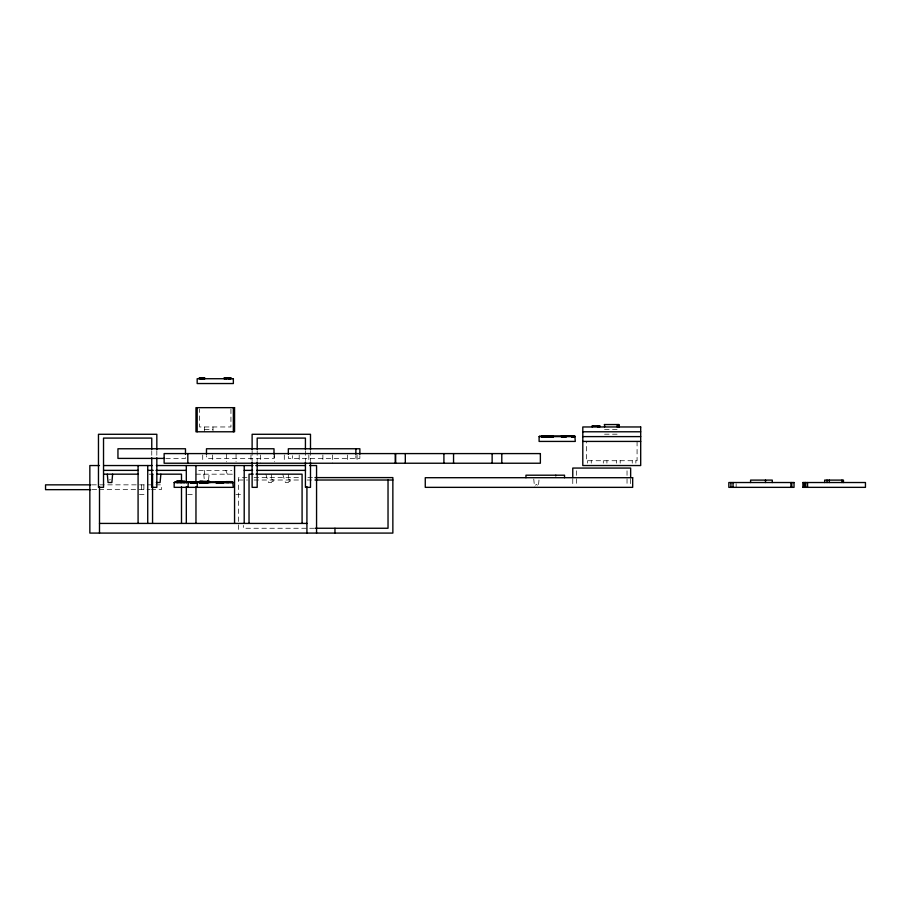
<?xml version="1.0" encoding="UTF-8"?>
<svg xmlns="http://www.w3.org/2000/svg" width="911" height="911" viewBox="0 0 911 911"><rect width="100%" height="100%" fill="white"/><g stroke="black" fill="none" stroke-linecap="round" stroke-linejoin="round"><path stroke-width="0.68" stroke-dasharray="4.55 3.42" d="M208.596 479.744L209.097 474.175M538.572 484.561L539.084 478.992M535.429 485.187L536.42 484.424L537.41 485.187M109.24 479.903L110.482 479.744M204.542 429.366L212.98 429.366M604.562 429.366L619.161 429.366M604.562 434.194L619.207 434.194M165.779 458.404L185.48 458.404L185.48 455.648M198.723 470.372L231.804 470.372M149.108 474.175L154.619 474.175M195.967 474.175L234.56 474.175M246.995 477.603L238.5 477.603L238.5 531.682M254.078 477.603L300.801 477.603M307.884 477.603L314.967 477.603M271.569 479.596L273.095 479.596L273.095 481.657L271.569 481.657M288.457 479.596L289.971 479.596L289.971 481.657L288.457 481.657M238.5 480.017L247.576 480.017M254.078 480.017L300.801 480.017M307.166 480.017L314.967 480.017M91.817 484.846L154.483 484.846M155.849 484.846L161.315 484.846L161.315 489.662L151.431 489.662M92.136 489.662L97.784 489.662M99.197 489.662L150.019 489.662M139.463 494.491L146.352 494.491M187.7 494.491L194.59 494.491M235.938 494.491L242.827 494.491M314.249 528.255L243.317 528.255L243.317 525.419M227.329 474.175L225.814 470.372M282.695 474.175L285.416 482.523L288.457 482.523L288.457 474.175M265.807 474.175L268.529 482.523L271.569 482.523L271.569 474.175M533.766 478.992L534.518 487.351M203.779 474.175L204.542 482.523M736.145 483.73L736.145 487.351M637.074 441.425L637.074 460.727L586.422 460.727L586.422 441.425M635.867 460.727L635.867 463.141M632.245 460.727L632.245 463.141M630.651 479.084L630.651 484.595M627.03 470.816L627.03 484.595M620.186 460.727L620.186 463.141M616.576 460.727L616.576 463.141M606.92 460.727L606.92 463.141M603.31 460.727L603.31 463.141M591.25 460.727L591.25 463.141M587.629 460.727L587.629 463.141M576.378 470.816L576.378 484.595M572.768 479.084L572.768 484.595M359.868 455.648L359.868 458.404L288.331 458.404L288.331 455.648M357.078 454.965L357.078 461.854M355.871 455.648L355.871 458.404M347.433 454.965L347.433 461.854M332.526 454.965L332.526 463.232M322.881 454.965L322.881 461.854M310.492 450.751L310.492 460.818M308.84 454.965L308.84 461.854M305.424 450.751L305.424 460.602M299.195 454.965L299.195 461.854M292.34 455.648L292.34 458.404M284.289 454.965L284.289 461.854M274.644 453.587L274.644 461.854M274.006 455.648L274.006 458.404L206.478 458.404L206.478 455.648M260.603 454.965L260.603 463.232M257.187 450.751L257.187 460.602M252.119 450.751L252.119 460.818M250.958 454.965L250.958 461.854M236.051 453.587L236.051 461.854M230.939 409.039L230.939 426.963L199.589 426.963L199.589 409.039M226.406 453.587L226.406 461.854M212.98 426.963L212.98 431.78M212.365 454.965L212.365 461.854M204.542 426.963L204.542 431.78M204.542 470.372L204.542 474.175M202.72 454.965L202.72 461.854M156.829 450.751L156.829 456.627M151.761 450.751L151.761 456.388M143.892 484.846L143.892 489.662M141.478 484.846L141.478 489.662"/><path stroke-width="1.37" d="M181.152 482.523L181.175 481.475M194.931 482.932L194.954 481.873M204.041 482.83L204.075 481.771L204.349 482.523M547.705 437.007L547.727 435.948M112.622 474.175L111.871 482.523L108.067 482.523L107.304 474.175M160.86 474.175L160.097 482.523L156.305 482.523M181.528 481.919L232.806 481.919L233.239 487.351L174.16 487.351L174.16 482.523L177.36 481.919M174.764 482.523L175.185 481.919M188.372 481.919L187.951 487.351M188.554 482.523L188.976 481.919M197.482 481.919L197.061 487.351M197.664 482.523L198.086 481.919M541.521 435.948L574.864 436.005L575.285 441.425L539.107 441.425L539.107 436.608L540.143 436.005L539.711 436.608M604.335 424.549L618.933 424.549L618.933 426.963M592.287 425.756L599.711 425.756L599.689 426.963L599.632 425.756M582.801 431.78L640.695 431.78M539.107 436.608L575.285 436.608M582.801 436.608L640.695 436.608M582.801 441.425L640.695 441.425M164.379 458.404L117.952 458.404L117.952 448.759L185.48 448.759L185.48 454.27M99.493 465.544L89.847 465.544L89.847 533.083L392.857 533.083L392.857 477.603L314.967 477.603M103.763 465.544L152.194 465.544M156.328 465.544L252.928 465.544M255.763 465.544L305.492 465.544M309.672 465.544L316.561 465.544L316.561 533.083M103.626 470.372L138.085 470.372M147.73 470.372L153.242 470.372M155.997 470.372L186.322 470.372M244.205 470.372L252.563 470.372M256.743 470.372L305.515 470.372M103.626 474.175L138.085 474.175M156.692 474.175L181.494 474.175L181.494 481.202M253.212 474.175L249.033 474.175L249.033 523.426M256.014 474.175L302.088 474.175L302.088 523.426M314.967 480.017L392.857 480.017M176.575 481.475L185.081 481.475L185.081 482.523M195.922 481.725L190.365 481.725L190.353 482.932L197.163 482.932L197.163 481.873M174.16 482.523L233.239 482.523M802.887 482.523L865.45 482.523L865.45 487.351L802.887 487.351M204.292 482.523L204.292 481.623L199.395 481.623L199.395 482.83L207.981 482.83L208.118 481.315M90.69 484.846L45.55 484.846L45.55 489.662L90.724 489.662M99.493 523.426L306.916 523.426M315.229 528.255L388.029 528.255L388.029 480.017M574.26 436.005L574.682 436.608M232.203 481.919L232.635 482.523M223.696 481.919L224.129 482.523M223.093 481.919L223.525 482.523M209.917 481.919L210.339 482.523M209.314 481.919L209.735 482.523M226.247 482.523L226.509 481.771M843.449 482.523L843.449 480.108L824.649 480.108L824.66 482.523M841.969 480.108L841.969 482.523M829.329 480.108L829.329 482.523M827.029 480.108L827.029 482.523M807.567 482.523L807.567 487.351M805.734 482.523L805.734 487.351M805.278 482.523L805.278 487.351M804.994 482.523L804.994 487.351M803.855 482.523L803.855 487.351M802.91 482.523L802.91 487.351M791.796 482.523L791.796 487.351M790.93 482.523L790.93 487.351M772.277 482.523L772.277 480.108L750.584 480.108L750.584 482.523M765.513 480.108L765.513 482.523M733.048 482.523L733.048 487.351M730.918 482.523L730.918 487.351M630.651 477.706L630.651 468.06L572.768 468.06L572.768 477.706M618.694 424.549L618.694 426.963M617.214 424.549L617.214 426.963M604.562 424.549L604.562 426.963M599.381 425.756L599.381 426.963M599.199 425.756L599.199 426.963M598.573 425.756L598.573 426.963M597.639 425.756L597.639 426.963M592.469 426.963L592.469 425.756L592.287 426.963M574.135 437.007L574.203 435.8L565.72 435.8L565.777 437.007M573.919 435.8L573.919 437.007M573.531 435.8L573.509 437.007L573.361 435.8M572.848 435.8L572.848 437.007M572.37 437.007L572.427 435.8L572.165 437.007M572.074 435.8L572.074 437.007M571.789 435.8L571.789 437.007L571.652 435.8M566.13 435.948L566.13 437.007M565.196 435.948L565.139 437.007L565.036 435.948M564.399 435.948L564.421 437.007M564.535 477.728L564.535 475.2L525.954 475.2L525.954 477.728M564.103 435.948L564.103 437.007M563.693 435.948L563.693 437.007M563.602 435.948L563.556 437.007M563.317 435.948L563.317 437.007M563.066 435.948L563.066 437.007M563.032 435.948L562.93 437.007M562.782 435.948L562.691 437.007M562.577 435.948L562.543 437.007M562.406 435.948L562.406 437.007M562.121 435.948L562.121 437.007M561.985 435.948L561.985 437.007M561.802 435.948L561.802 437.007M561.654 435.948L561.563 437.007M561.381 435.948L561.449 437.007M555.79 475.2L555.79 475.952M553.011 437.007L553.011 435.948L552.829 437.007M552.738 435.948L552.738 437.007M552.601 435.948L552.419 437.007M552.282 435.948L552.282 437.007M551.998 437.007L551.861 435.948L551.702 437.007M551.622 435.948L551.462 437.007M551.36 435.948L551.337 437.007M551.087 435.948L551.087 437.007M550.711 435.948L550.848 437.007M550.301 435.948L550.301 437.007M549.982 435.948L549.993 437.007M549.196 435.948L549.356 437.007M548.263 435.948L548.263 437.007M548.103 437.007L548.194 435.8L541.533 435.8L541.578 437.007M547.34 435.948L547.34 437.007M547.226 435.8L547.226 437.007M546.93 435.948L547.01 437.007M546.725 435.948L546.725 437.007M546.349 435.8L546.509 437.007M546.179 435.8L546.247 437.007M545.974 435.8L545.974 437.007M545.826 435.948L545.905 437.007M545.712 435.8L545.712 437.007M545.416 435.8L545.416 437.007M545.199 435.948L545.199 437.007M544.96 435.948L544.892 437.007M544.71 435.8L544.71 437.007M544.368 435.948L544.368 437.007M544.163 435.948L544.197 437.007M543.969 435.948L543.969 437.007M543.628 435.948L543.628 437.007M543.457 435.948L543.4 437.007M543.286 435.948L543.286 437.007M543.002 435.948L543.002 437.007M542.876 435.948L542.854 437.007M542.705 435.948L542.705 437.007M542.387 435.948L542.478 437.007M542.056 435.948L542.011 437.007M541.76 435.948L541.738 437.007M501.79 453.587L501.79 463.232M492.134 453.587L492.134 463.232M453.553 453.587L453.553 463.232M443.908 453.587L443.908 463.232M405.315 453.587L405.315 463.232M395.67 453.587L395.67 463.232M395.237 453.587L395.237 463.232M359.868 454.27L359.868 448.759L288.331 448.759L288.331 454.27M355.871 448.759L355.871 454.27M334.963 528.255L334.963 533.083M310.492 449.647L310.492 434.285L252.119 434.285L252.119 449.647M310.492 462.014L310.492 487.351L305.424 487.351L305.424 462.014M306.916 486.656L306.916 533.083M305.424 449.351L305.424 438.089L257.187 438.089L257.187 449.351M274.006 454.27L274.006 448.759L206.478 448.759L206.478 454.27M257.187 462.014L257.187 487.351L252.119 487.351L252.119 462.014M244.205 465.544L244.205 523.426M234.56 465.544L234.56 523.426M233.353 407.661L233.353 431.78M232.134 482.523L232.157 481.623L225.996 481.623L225.996 482.523M231.941 481.623L231.941 482.523M231.667 481.623L231.667 482.523M231.622 481.623L231.645 482.523M231.235 378.725L231.235 377.917L224.015 377.917L224.038 378.725M231.166 481.623L231.269 482.523M230.825 481.623L230.825 482.523M230.608 481.623L230.665 482.523M230.403 377.917L230.403 378.725M230.403 481.623L230.46 482.523M230.278 377.917L230.278 378.725M230.176 481.623L230.187 482.523L230.005 481.623M229.891 481.623L229.823 482.523M229.663 377.917L229.663 378.725M229.652 481.623L229.731 482.523M229.458 481.623L229.014 482.523M229.378 377.917L229.378 378.725M229.048 377.917L229.116 378.725M228.843 377.917L228.843 378.725M228.855 481.623L228.957 482.523M228.809 377.917L228.809 378.725M228.707 481.623L228.718 482.523M228.547 377.917L228.57 378.725M228.513 482.523L228.513 481.623L228.331 482.523M228.388 377.917L228.388 378.725M228.206 377.917L228.206 378.725M227.864 481.623L227.796 482.523M227.556 481.623L227.636 482.523M227.306 377.917L227.306 378.725M227.42 481.623L227.317 482.523M227.294 481.623L227.135 482.523M226.976 481.771L226.976 482.523M226.475 377.917L226.475 378.725M226.179 378.725L226.179 377.917L226.099 378.725M225.951 481.771L225.917 482.523M225.575 377.917L225.575 378.725M225.564 481.771L225.575 482.523M225.142 481.771L225.097 482.523L225.017 481.771M224.732 377.917L224.732 378.725M224.618 377.917L224.618 378.725M224.55 481.771L224.561 482.523M224.322 481.771L224.322 482.523M223.924 481.771L223.958 482.523M223.742 481.771L223.742 482.523M223.559 482.523L223.537 481.771L223.343 482.523M223.286 481.771L223.172 482.523M222.979 482.932L223.013 481.725L215.964 481.725L215.964 482.932M222.796 481.725L222.796 482.932M222.614 481.771L222.614 482.523M222.478 481.725L222.443 482.932M222.341 481.725L222.341 482.932M221.908 481.725L221.908 482.932M221.51 481.725L221.567 482.932M221.259 481.725L221.259 482.932M220.917 481.725L220.986 482.932M220.713 481.725L220.713 482.932M220.576 482.932L220.473 481.725L220.416 482.932M220.109 481.725L220.166 482.932M219.915 481.725L220.041 482.932M219.824 481.725L219.824 482.932M219.642 481.725L219.562 482.932M219.437 481.725L219.357 482.932M219.164 481.725L219.244 482.932M219.084 481.725L219.084 482.932M218.936 481.725L218.822 482.932L218.742 481.725M218.503 482.932L218.401 481.725L218.378 482.932M218.105 481.725L218.139 482.932M217.98 481.725L217.934 482.932M217.706 481.725L217.74 482.932M217.444 481.725L217.467 482.932M217.399 481.725L217.399 482.932M216.898 481.725L216.898 482.932M216.772 481.725L216.772 482.932M209.2 482.523L209.223 481.315L202.174 481.315L202.196 482.523M209.018 481.315L209.018 482.523M208.676 481.315L208.642 482.523M207.776 481.315L207.845 482.83M207.708 481.315L207.674 482.83M207.48 481.315L207.435 482.83M207.23 481.771L207.23 482.523M207.127 481.771L207.127 482.83M206.831 481.771L206.945 482.523M206.74 481.771L206.74 482.83M206.558 481.771L206.558 482.523M206.273 481.771L206.273 482.83M205.977 481.771L205.977 482.523M205.749 481.771L205.738 482.83M205.271 481.771L205.203 482.83M204.793 378.828L204.793 377.917L199.224 377.917L199.224 378.828M204.736 481.771L204.736 482.83M204.394 481.771L204.349 482.83M204.246 377.917L204.246 378.828M203.905 377.917L203.905 378.828M203.779 481.771L203.779 482.83M203.324 481.771L203.324 482.83M203.085 377.917L203.085 378.828M203.051 481.623L203.164 482.523M202.834 481.623L202.891 482.523M202.72 482.83L202.663 481.475L199.418 481.475L199.475 482.83M202.515 481.623L202.447 482.523M202.413 481.623L202.288 482.523M202.196 377.917L202.196 378.828M201.935 481.623L202.014 482.83M201.866 377.917L201.843 378.828M201.775 481.623L201.866 482.523M201.616 377.917L201.616 378.828M201.661 481.475L201.57 482.523M201.399 377.917L201.365 378.828M201.422 481.475L201.422 482.83M201.297 377.917L201.297 378.828M201.115 481.475L201.285 482.523M201.046 377.917L201.046 378.828M201.058 481.475L201.035 482.523M200.841 481.475L200.91 482.83M200.636 481.475L200.568 482.523M200.443 481.475L200.466 482.83M200.306 481.475L200.238 482.523M200.158 377.917L200.033 378.828M199.987 481.623L200.113 482.83M199.851 481.475L199.873 482.83M199.725 481.475L199.703 482.83M197.175 407.661L197.175 431.78M196.628 481.873L196.628 482.932M196.093 481.873L196.093 482.932M195.967 465.544L195.922 482.932M195.967 486.725L195.967 523.426M195.614 481.873L195.614 482.932M195.239 481.873L195.239 482.932M195.113 481.725L195.113 482.932M194.988 481.725L194.988 482.932M194.669 481.873L194.669 482.932M194.237 481.725L194.214 482.932M194.066 481.725L194.066 482.932M193.849 482.932L193.747 481.725L193.61 482.932M193.428 481.725L193.428 482.932M193.143 481.725L193.143 482.932M193.007 481.725L193.086 482.932M192.904 481.873L192.904 482.932M192.642 481.725L192.642 482.932M192.312 481.873L192.312 482.932M191.8 481.873L191.8 482.932M191.253 481.725L191.356 482.932M190.991 481.873L190.991 482.932M190.752 481.873L190.718 482.932M190.536 481.873L190.513 482.932M187.814 453.587L187.814 463.232M186.322 465.544L186.322 482.944M186.322 486.725L186.322 523.426M184.944 481.475L184.887 482.523M184.774 481.475L184.648 482.523M184.546 481.475L184.546 482.523M184.329 481.475L184.227 482.523M184.045 481.475L184.113 482.523M183.942 481.475L183.84 482.523M183.658 481.475L183.658 482.523M183.475 481.475L183.475 482.523L183.384 481.475M183.077 481.475L183.077 482.523M182.849 481.475L182.838 482.523M182.382 481.475L182.382 482.523L182.257 481.475M182.132 482.523L182.132 481.315L176.586 481.315L176.575 482.523M181.836 481.475L181.824 482.523M181.562 481.475L181.562 482.523M181.483 481.475L181.483 482.523M181.494 486.838L181.494 523.426M181.323 481.315L181.323 482.523M180.89 481.475L180.89 482.523M180.64 482.523L180.663 481.315L180.424 482.523M180.287 481.315L180.264 482.523M180.071 481.315L180.059 482.523L179.968 481.315M179.82 481.315L179.82 482.523M179.296 481.475L179.296 482.523M179.228 481.315L179.114 482.523L179.068 481.475M178.556 481.475L178.681 482.523M178.385 481.475L178.522 482.523M178.135 481.475L178.009 482.523M177.884 481.475L177.884 482.523M177.668 481.475L177.668 482.523M177.565 481.475L177.565 482.523M177.212 481.475L177.281 482.523M176.928 481.475L176.973 482.523M176.734 481.475L176.745 482.523M156.829 449.647L156.829 434.285L98.468 434.285L98.468 487.351L103.524 487.351L103.524 438.089L151.761 438.089L151.761 449.351M156.829 457.789L156.829 487.351L151.761 487.351L151.761 457.789M152.558 474.175L152.558 523.426M147.73 465.544L147.73 523.426M138.085 465.544L138.085 523.426M99.493 486.656L99.493 533.083M233.353 378.725L197.175 378.725L197.175 383.542L233.353 383.542L233.353 378.725M234.56 407.661L195.967 407.661L195.967 431.78L234.56 431.78L234.56 407.661M640.695 426.963L582.801 426.963L582.801 465.544L640.695 465.544L640.695 426.963M540.371 453.587L164.128 453.587L164.128 463.232L540.371 463.232L540.371 453.587M632.678 477.706L425.266 477.706L425.266 487.351L632.678 487.351L632.678 477.706M794.028 482.523L728.834 482.523L728.834 487.351L794.028 487.351L794.028 482.523M548.627 437.007L548.627 435.948L548.616 437.007M228.103 482.523L228.069 481.623L228.046 482.523M226.759 482.523L226.816 481.623L226.725 482.523M203.597 482.523L203.597 481.623L203.54 482.523M200.762 378.828L200.762 377.917L200.671 378.828M194.476 482.932L194.476 481.725L194.43 482.932"/></g></svg>
